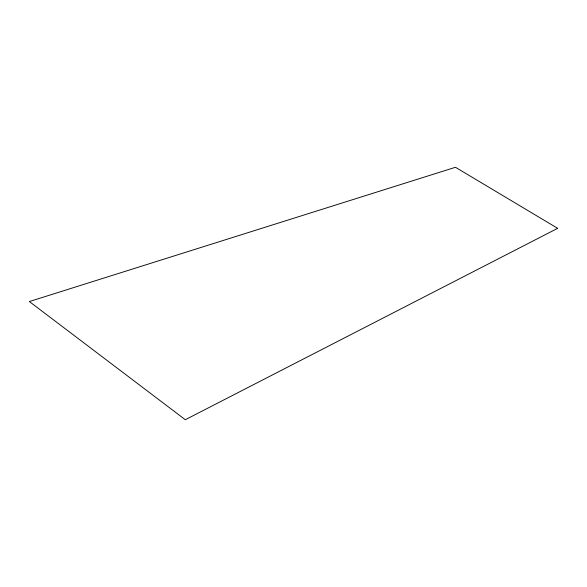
<?xml version="1.0" encoding="UTF-8"?>
<svg xmlns="http://www.w3.org/2000/svg" width="587" height="587" viewBox="0 0 587 587"><rect width="100%" height="100%" fill="white"/><g stroke="black" fill="none" stroke-linecap="round" stroke-linejoin="round"><path stroke-width="0.88" d="M557.65 228.328L185.301 419.72L29.35 301.549L455.468 167.28L557.65 228.328"/></g></svg>
